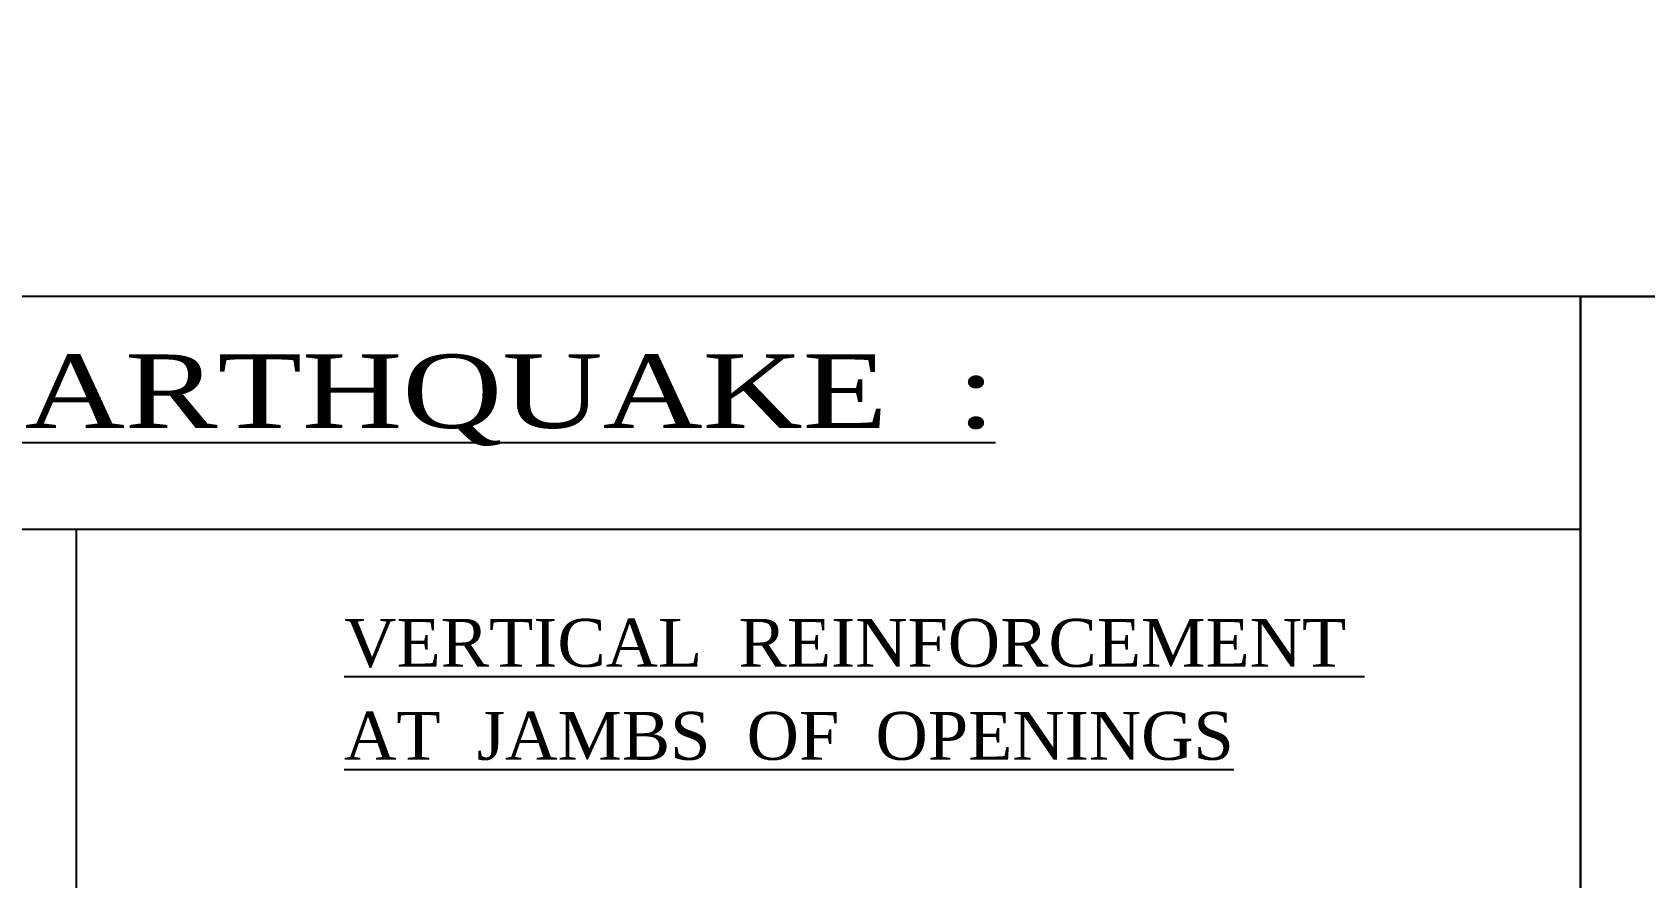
# Model space of a CAD drawing. Header units: metres. Extents: x -54 to 177, y -43 to 77.
# Drawn here: x 26.01 to 31.73, y 15.52 to 18.53 of the extents above; entities that cross this region are included whole.
import ezdxf

# ---------------------------------------------------------------- set-up
doc = ezdxf.new("R2010")
doc.units = ezdxf.units.M
doc.header["$LTSCALE"] = 2
doc.header["$MEASUREMENT"] = 0
doc.styles.add('5', font='romantic.ttf')
doc.styles.add('B', font='romantic.ttf')

# ---------------------------------------------------------------- blocks, each defined once
blk = doc.blocks.new('A$C64980A76')
at = {"color": 0}
for p, q in [((60.551, 90.569), (131.015, 90.569)), ((74.153, 0), (74.153, 90.569))]:
    blk.add_line(p, q, dxfattribs=at)
blk.add_lwpolyline([(0, 99.383), (131.015, 99.383), (131.015, 0), (0, 0)], close=True)
at = {"color": 0, "style": '5', "width": 1.25}
blk.add_text('%%uDETAILS  OF  EARTHQUAKE  :', height=2.77646, dxfattribs=at).set_placement((35.216, 94.406))
at = {"color": 0, "style": 'B'}
for s, p in [('%%UVERTICAL  REINFORCEMENT ', (84.271, 85.368)), ('%%UAT  JAMBS  OF  OPENINGS', (84.271, 81.849))]:
    blk.add_text(s, height=1.8132, dxfattribs=at).set_placement(p)

msp = doc.modelspace()

# ---------------------------------------------------------------- linework, layer by layer
for points in [[(5.6435, 69.4181), (82.2994, 69.4181), (82.2994, 17.5897), (5.6435, 17.5897)], [(31.507, 17.5897), (43.4254, 17.5897), (43.4254, 8.257), (31.507, 8.257)]]:
    msp.add_lwpolyline(points, close=True)

# ---------------------------------------------------------------- block references
at = {"xscale": 0.0939071323985137, "yscale": 0.0939071323985137, "zscale": 0.0939071323985137, "rotation": 359.9999780247499}
msp.add_blockref('A$C64980A76', (19.2037, 8.257), dxfattribs=at)

doc.saveas('drawing.dxf')
